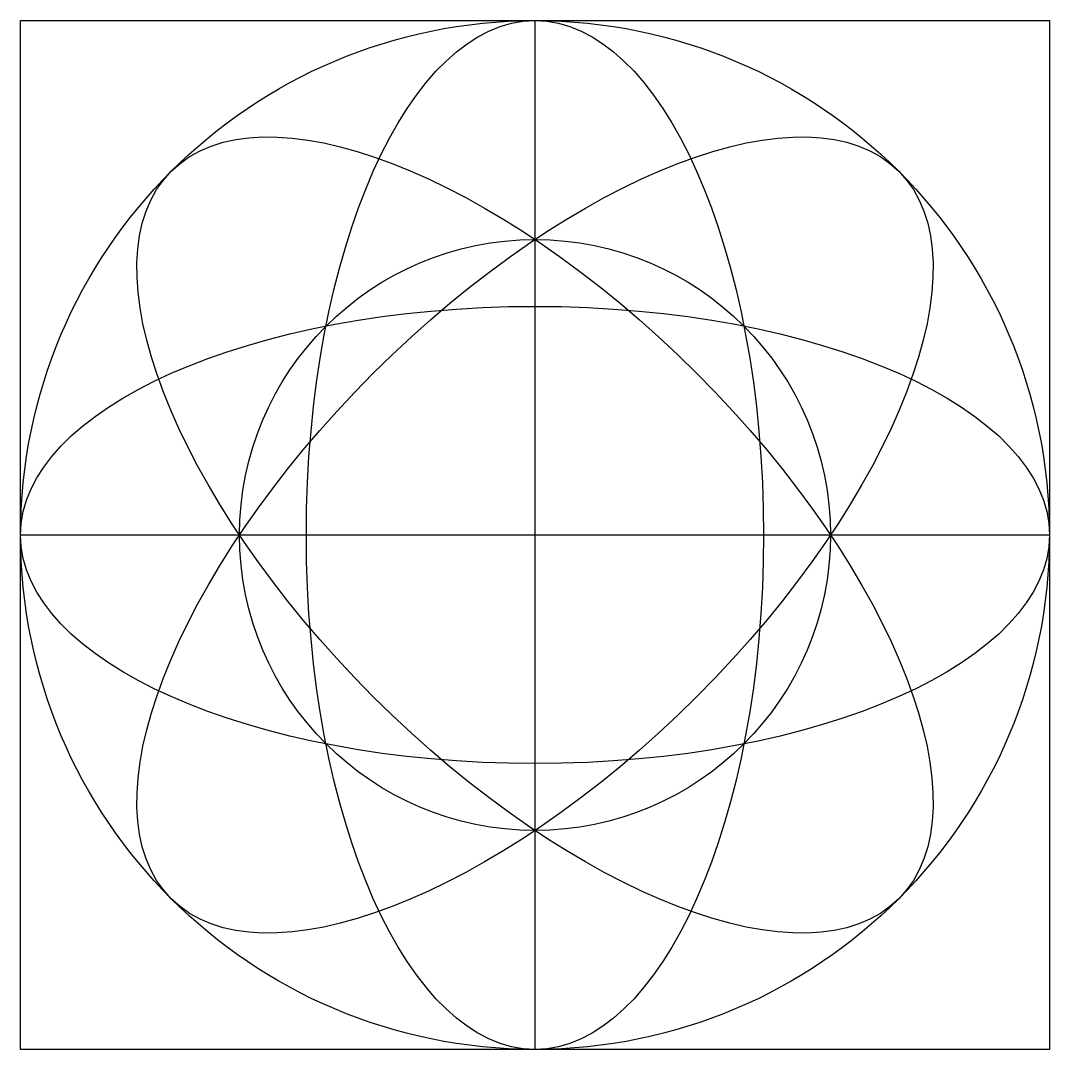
# Model space of a CAD drawing. Header units: millimetres. Extents: x 1501.49 to 1510.49, y 1962.43 to 1971.43.
import ezdxf

# ---------------------------------------------------------------- set-up
doc = ezdxf.new("R2010")
doc.units = ezdxf.units.MM

msp = doc.modelspace()

# ---------------------------------------------------------------- linework, layer by layer
for p, q in [((1505.9919, 1971.4301), (1505.9919, 1962.4301)), ((1501.4919, 1966.9301), (1510.4919, 1966.9301))]:
    msp.add_line(p, q)
msp.add_lwpolyline([(1501.4919, 1971.4301), (1510.4919, 1971.4301), (1510.4919, 1962.4301), (1501.4919, 1962.4301)], close=True)
for radius in [4.5, 2.5846]:
    msp.add_circle((1505.9919, 1966.9301), radius)
for major_axis in [(0, 4.5), (-3.182, 3.182), (3.182, 3.182), (-4.5, 0)]:
    msp.add_ellipse((1505.9919, 1966.9301), major_axis=major_axis, ratio=0.444444)

doc.saveas('drawing.dxf')
